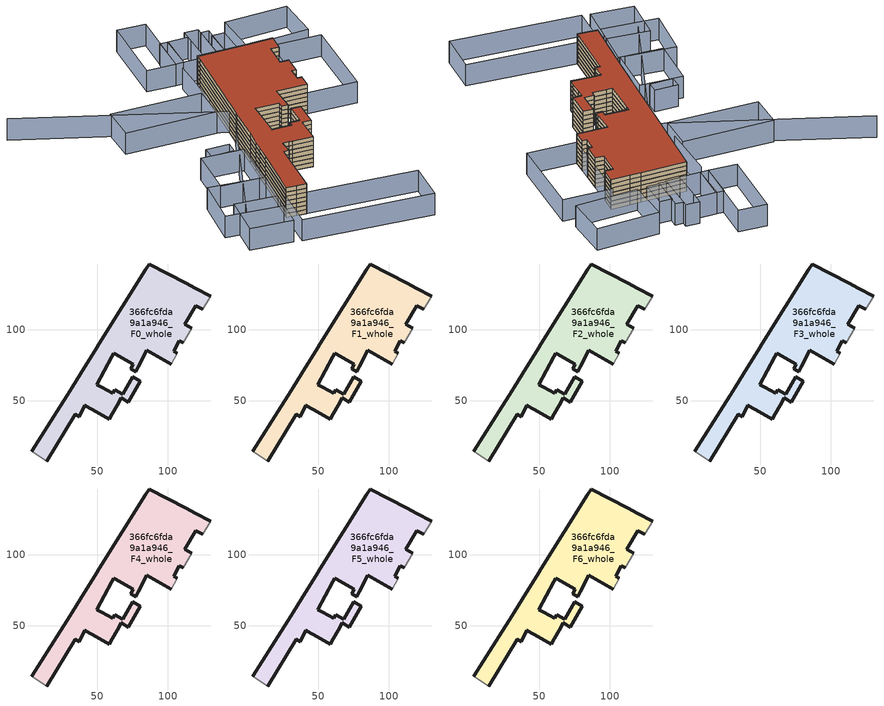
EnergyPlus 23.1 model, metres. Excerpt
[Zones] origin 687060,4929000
366fc6fda9a1a946_F0_whole
 floor ground (EU_floor_Construction): 72.06,49 80.48,63.76 74.99,67.01 68.05,54.58 62.5,57.72 60.9,55.23 53.12,59.48 49.74,61.33 60.42,80.86 61.83,83.43 62.35,83.13 75.34,75.68 73.54,72.61 77.11,70.46 78.84,73.82 84.87,85.52 102.37,75.82 106.75,83.54 104.24,84.87 108.16,92.24 110.87,90.8 116.81,101.26 112.01,104.16 119.75,117.23 124.56,114.54 129.52,122.58 130.36,123.94 119.48,129.44 112.94,132.88 86.71,146.63 84.31,142.79 51.2,89.79 49.66,87.33 37.91,68.53 32.15,59.32 28.82,53.95 23.81,46.03 3.58,14.1 8.92,10.49 14.43,7.28 34.36,40.42 37.41,38.66 41.25,46.64 44.76,44.71 46.72,43.63 58.32,36.71 60.5,40.55 64.06,46.84 66.91,51.87 z0
 wall outside (EU_wall_Construction): 3.58,14.1 23.81,46.03 28.82,53.95 32.15,59.32 37.91,68.53 49.66,87.33 51.2,89.79 84.31,142.79 86.71,146.63 112.94,132.88 119.48,129.44 130.36,123.94 / 124.56,114.54 119.75,117.23 112.01,104.16 116.81,101.26 / 110.87,90.8 108.16,92.24 104.24,84.87 106.75,83.54 / 102.37,75.82 84.87,85.52 78.84,73.82 77.11,70.46 73.54,72.61 75.34,75.68 62.35,83.13 61.83,83.43 60.42,80.86 49.74,61.33 53.12,59.48 60.9,55.23 62.5,57.72 68.05,54.58 74.99,67.01 80.48,63.76 72.06,49 66.91,51.87 64.06,46.84 60.5,40.55 58.32,36.71 46.72,43.63 44.76,44.71 41.25,46.64 37.41,38.66 34.36,40.42 14.43,7.28 z0:3
 wall adiabatic (EU_wall_Construction): 130.36,123.94 129.52,122.58 124.56,114.54 / 116.81,101.26 110.87,90.8 / 106.75,83.54 102.37,75.82 / 14.43,7.28 8.92,10.49 3.58,14.1 z0:3
366fc6fda9a1a946_F1_whole
 floor to 366fc6fda9a1a946_F0_whole (EU_floor_Construction): 72.06,49 80.48,63.76 74.99,67.01 68.05,54.58 62.5,57.72 60.9,55.23 53.12,59.48 49.74,61.33 60.42,80.86 61.83,83.43 62.35,83.13 75.34,75.68 73.54,72.61 77.11,70.46 78.84,73.82 84.87,85.52 102.37,75.82 106.75,83.54 104.24,84.87 108.16,92.24 110.87,90.8 116.81,101.26 112.01,104.16 119.75,117.23 124.56,114.54 129.52,122.58 130.36,123.94 119.48,129.44 112.94,132.88 86.71,146.63 84.31,142.79 51.2,89.79 49.66,87.33 37.91,68.53 32.15,59.32 28.82,53.95 23.81,46.03 3.58,14.1 8.92,10.49 14.43,7.28 34.36,40.42 37.41,38.66 41.25,46.64 44.76,44.71 46.72,43.63 58.32,36.71 60.5,40.55 64.06,46.84 66.91,51.87 z3
 wall outside (EU_wall_Construction): 3.58,14.1 23.81,46.03 28.82,53.95 32.15,59.32 37.91,68.53 49.66,87.33 51.2,89.79 84.31,142.79 86.71,146.63 112.94,132.88 119.48,129.44 130.36,123.94 / 124.56,114.54 119.75,117.23 112.01,104.16 116.81,101.26 / 110.87,90.8 108.16,92.24 104.24,84.87 106.75,83.54 / 102.37,75.82 84.87,85.52 78.84,73.82 77.11,70.46 73.54,72.61 75.34,75.68 62.35,83.13 61.83,83.43 60.42,80.86 49.74,61.33 53.12,59.48 60.9,55.23 62.5,57.72 68.05,54.58 74.99,67.01 80.48,63.76 72.06,49 66.91,51.87 64.06,46.84 60.5,40.55 58.32,36.71 46.72,43.63 44.76,44.71 41.25,46.64 37.41,38.66 34.36,40.42 14.43,7.28 z3:6
 wall adiabatic (EU_wall_Construction): 130.36,123.94 129.52,122.58 124.56,114.54 / 116.81,101.26 110.87,90.8 / 106.75,83.54 102.37,75.82 / 14.43,7.28 8.92,10.49 3.58,14.1 z3:6
366fc6fda9a1a946_F2_whole
 floor to 366fc6fda9a1a946_F1_whole (EU_floor_Construction): 72.06,49 80.48,63.76 74.99,67.01 68.05,54.58 62.5,57.72 60.9,55.23 53.12,59.48 49.74,61.33 60.42,80.86 61.83,83.43 62.35,83.13 75.34,75.68 73.54,72.61 77.11,70.46 78.84,73.82 84.87,85.52 102.37,75.82 106.75,83.54 104.24,84.87 108.16,92.24 110.87,90.8 116.81,101.26 112.01,104.16 119.75,117.23 124.56,114.54 129.52,122.58 130.36,123.94 119.48,129.44 112.94,132.88 86.71,146.63 84.31,142.79 51.2,89.79 49.66,87.33 37.91,68.53 32.15,59.32 28.82,53.95 23.81,46.03 3.58,14.1 8.92,10.49 14.43,7.28 34.36,40.42 37.41,38.66 41.25,46.64 44.76,44.71 46.72,43.63 58.32,36.71 60.5,40.55 64.06,46.84 66.91,51.87 z6
 wall outside (EU_wall_Construction): 3.58,14.1 23.81,46.03 28.82,53.95 32.15,59.32 37.91,68.53 49.66,87.33 51.2,89.79 84.31,142.79 86.71,146.63 112.94,132.88 119.48,129.44 130.36,123.94 / 124.56,114.54 119.75,117.23 112.01,104.16 116.81,101.26 / 110.87,90.8 108.16,92.24 104.24,84.87 106.75,83.54 / 102.37,75.82 84.87,85.52 78.84,73.82 77.11,70.46 73.54,72.61 75.34,75.68 62.35,83.13 61.83,83.43 60.42,80.86 49.74,61.33 53.12,59.48 60.9,55.23 62.5,57.72 68.05,54.58 74.99,67.01 80.48,63.76 72.06,49 66.91,51.87 64.06,46.84 60.5,40.55 58.32,36.71 46.72,43.63 44.76,44.71 41.25,46.64 37.41,38.66 34.36,40.42 14.43,7.28 z6:9
 wall adiabatic (EU_wall_Construction): 130.36,123.94 129.52,122.58 124.56,114.54 / 116.81,101.26 110.87,90.8 / 106.75,83.54 102.37,75.82 / 14.43,7.28 8.92,10.49 3.58,14.1 z6:9
366fc6fda9a1a946_F3_whole
 floor to 366fc6fda9a1a946_F2_whole (EU_floor_Construction): 72.06,49 80.48,63.76 74.99,67.01 68.05,54.58 62.5,57.72 60.9,55.23 53.12,59.48 49.74,61.33 60.42,80.86 61.83,83.43 62.35,83.13 75.34,75.68 73.54,72.61 77.11,70.46 78.84,73.82 84.87,85.52 102.37,75.82 106.75,83.54 104.24,84.87 108.16,92.24 110.87,90.8 116.81,101.26 112.01,104.16 119.75,117.23 124.56,114.54 129.52,122.58 130.36,123.94 119.48,129.44 112.94,132.88 86.71,146.63 84.31,142.79 51.2,89.79 49.66,87.33 37.91,68.53 32.15,59.32 28.82,53.95 23.81,46.03 3.58,14.1 8.92,10.49 14.43,7.28 34.36,40.42 37.41,38.66 41.25,46.64 44.76,44.71 46.72,43.63 58.32,36.71 60.5,40.55 64.06,46.84 66.91,51.87 z9
 wall outside (EU_wall_Construction): 3.58,14.1 23.81,46.03 28.82,53.95 32.15,59.32 37.91,68.53 49.66,87.33 51.2,89.79 84.31,142.79 86.71,146.63 112.94,132.88 119.48,129.44 130.36,123.94 / 124.56,114.54 119.75,117.23 112.01,104.16 116.81,101.26 / 110.87,90.8 108.16,92.24 104.24,84.87 106.75,83.54 / 102.37,75.82 84.87,85.52 78.84,73.82 77.11,70.46 73.54,72.61 75.34,75.68 62.35,83.13 61.83,83.43 60.42,80.86 49.74,61.33 53.12,59.48 60.9,55.23 62.5,57.72 68.05,54.58 74.99,67.01 80.48,63.76 72.06,49 66.91,51.87 64.06,46.84 60.5,40.55 58.32,36.71 46.72,43.63 44.76,44.71 41.25,46.64 37.41,38.66 34.36,40.42 14.43,7.28 z9:12
 wall adiabatic (EU_wall_Construction): 130.36,123.94 129.52,122.58 124.56,114.54 / 116.81,101.26 110.87,90.8 / 106.75,83.54 102.37,75.82 / 14.43,7.28 8.92,10.49 3.58,14.1 z9:12
366fc6fda9a1a946_F4_whole
 floor to 366fc6fda9a1a946_F3_whole (EU_floor_Construction): 72.06,49 80.48,63.76 74.99,67.01 68.05,54.58 62.5,57.72 60.9,55.23 53.12,59.48 49.74,61.33 60.42,80.86 61.83,83.43 62.35,83.13 75.34,75.68 73.54,72.61 77.11,70.46 78.84,73.82 84.87,85.52 102.37,75.82 106.75,83.54 104.24,84.87 108.16,92.24 110.87,90.8 116.81,101.26 112.01,104.16 119.75,117.23 124.56,114.54 129.52,122.58 130.36,123.94 119.48,129.44 112.94,132.88 86.71,146.63 84.31,142.79 51.2,89.79 49.66,87.33 37.91,68.53 32.15,59.32 28.82,53.95 23.81,46.03 3.58,14.1 8.92,10.49 14.43,7.28 34.36,40.42 37.41,38.66 41.25,46.64 44.76,44.71 46.72,43.63 58.32,36.71 60.5,40.55 64.06,46.84 66.91,51.87 z12
 wall outside (EU_wall_Construction): 3.58,14.1 23.81,46.03 28.82,53.95 32.15,59.32 37.91,68.53 49.66,87.33 51.2,89.79 84.31,142.79 86.71,146.63 112.94,132.88 119.48,129.44 130.36,123.94 / 124.56,114.54 119.75,117.23 112.01,104.16 116.81,101.26 / 110.87,90.8 108.16,92.24 104.24,84.87 106.75,83.54 / 102.37,75.82 84.87,85.52 78.84,73.82 77.11,70.46 73.54,72.61 75.34,75.68 62.35,83.13 61.83,83.43 60.42,80.86 49.74,61.33 53.12,59.48 60.9,55.23 62.5,57.72 68.05,54.58 74.99,67.01 80.48,63.76 72.06,49 66.91,51.87 64.06,46.84 60.5,40.55 58.32,36.71 46.72,43.63 44.76,44.71 41.25,46.64 37.41,38.66 34.36,40.42 14.43,7.28 z12:15
 wall adiabatic (EU_wall_Construction): 130.36,123.94 129.52,122.58 124.56,114.54 / 116.81,101.26 110.87,90.8 / 106.75,83.54 102.37,75.82 / 14.43,7.28 8.92,10.49 3.58,14.1 z12:15
366fc6fda9a1a946_F5_whole
 floor to 366fc6fda9a1a946_F4_whole (EU_floor_Construction): 72.06,49 80.48,63.76 74.99,67.01 68.05,54.58 62.5,57.72 60.9,55.23 53.12,59.48 49.74,61.33 60.42,80.86 61.83,83.43 62.35,83.13 75.34,75.68 73.54,72.61 77.11,70.46 78.84,73.82 84.87,85.52 102.37,75.82 106.75,83.54 104.24,84.87 108.16,92.24 110.87,90.8 116.81,101.26 112.01,104.16 119.75,117.23 124.56,114.54 129.52,122.58 130.36,123.94 119.48,129.44 112.94,132.88 86.71,146.63 84.31,142.79 51.2,89.79 49.66,87.33 37.91,68.53 32.15,59.32 28.82,53.95 23.81,46.03 3.58,14.1 8.92,10.49 14.43,7.28 34.36,40.42 37.41,38.66 41.25,46.64 44.76,44.71 46.72,43.63 58.32,36.71 60.5,40.55 64.06,46.84 66.91,51.87 z15
 wall outside (EU_wall_Construction): 3.58,14.1 23.81,46.03 28.82,53.95 32.15,59.32 37.91,68.53 49.66,87.33 51.2,89.79 84.31,142.79 86.71,146.63 112.94,132.88 119.48,129.44 130.36,123.94 / 124.56,114.54 119.75,117.23 112.01,104.16 116.81,101.26 / 110.87,90.8 108.16,92.24 104.24,84.87 106.75,83.54 / 102.37,75.82 84.87,85.52 78.84,73.82 77.11,70.46 73.54,72.61 75.34,75.68 62.35,83.13 61.83,83.43 60.42,80.86 49.74,61.33 53.12,59.48 60.9,55.23 62.5,57.72 68.05,54.58 74.99,67.01 80.48,63.76 72.06,49 66.91,51.87 64.06,46.84 60.5,40.55 58.32,36.71 46.72,43.63 44.76,44.71 41.25,46.64 37.41,38.66 34.36,40.42 14.43,7.28 z15:18
 wall adiabatic (EU_wall_Construction): 130.36,123.94 129.52,122.58 124.56,114.54 / 116.81,101.26 110.87,90.8 / 106.75,83.54 102.37,75.82 / 14.43,7.28 8.92,10.49 3.58,14.1 z15:18
366fc6fda9a1a946_F6_whole
 floor to 366fc6fda9a1a946_F5_whole (EU_floor_Construction): 72.06,49 80.48,63.76 74.99,67.01 68.05,54.58 62.5,57.72 60.9,55.23 53.12,59.48 49.74,61.33 60.42,80.86 61.83,83.43 62.35,83.13 75.34,75.68 73.54,72.61 77.11,70.46 78.84,73.82 84.87,85.52 102.37,75.82 106.75,83.54 104.24,84.87 108.16,92.24 110.87,90.8 116.81,101.26 112.01,104.16 119.75,117.23 124.56,114.54 129.52,122.58 130.36,123.94 119.48,129.44 112.94,132.88 86.71,146.63 84.31,142.79 51.2,89.79 49.66,87.33 37.91,68.53 32.15,59.32 28.82,53.95 23.81,46.03 3.58,14.1 8.92,10.49 14.43,7.28 34.36,40.42 37.41,38.66 41.25,46.64 44.76,44.71 46.72,43.63 58.32,36.71 60.5,40.55 64.06,46.84 66.91,51.87 z18
 wall outside (EU_wall_Construction): 3.58,14.1 23.81,46.03 28.82,53.95 32.15,59.32 37.91,68.53 49.66,87.33 51.2,89.79 84.31,142.79 86.71,146.63 112.94,132.88 119.48,129.44 130.36,123.94 / 124.56,114.54 119.75,117.23 112.01,104.16 116.81,101.26 / 110.87,90.8 108.16,92.24 104.24,84.87 106.75,83.54 / 102.37,75.82 84.87,85.52 78.84,73.82 77.11,70.46 73.54,72.61 75.34,75.68 62.35,83.13 61.83,83.43 60.42,80.86 49.74,61.33 53.12,59.48 60.9,55.23 62.5,57.72 68.05,54.58 74.99,67.01 80.48,63.76 72.06,49 66.91,51.87 64.06,46.84 60.5,40.55 58.32,36.71 46.72,43.63 44.76,44.71 41.25,46.64 37.41,38.66 34.36,40.42 14.43,7.28 z18:21
 wall adiabatic (EU_wall_Construction): 130.36,123.94 129.52,122.58 124.56,114.54 / 116.81,101.26 110.87,90.8 / 106.75,83.54 102.37,75.82 / 14.43,7.28 8.92,10.49 3.58,14.1 z18:21
 roof outside (EU_roof_Construction): 119.48,129.44 130.36,123.94 129.52,122.58 124.56,114.54 119.75,117.23 112.01,104.16 116.81,101.26 110.87,90.8 108.16,92.24 104.24,84.87 106.75,83.54 102.37,75.82 84.87,85.52 78.84,73.82 77.11,70.46 73.54,72.61 75.34,75.68 62.35,83.13 61.83,83.43 60.42,80.86 49.74,61.33 53.12,59.48 60.9,55.23 62.5,57.72 68.05,54.58 74.99,67.01 80.48,63.76 72.06,49 66.91,51.87 64.06,46.84 60.5,40.55 58.32,36.71 46.72,43.63 44.76,44.71 41.25,46.64 37.41,38.66 34.36,40.42 14.43,7.28 8.92,10.49 3.58,14.1 23.81,46.03 28.82,53.95 32.15,59.32 37.91,68.53 49.66,87.33 51.2,89.79 84.31,142.79 86.71,146.63 112.94,132.88 z21
shading: -30.75,198.29 59.32,97.21 / 59.32,97.21 -23.75,23.18 / 78.23,151.05 61.09,117.62 / 60.51,-53.3 -11.24,-9.37 / -11.24,-9.37 3.25,14.3 / 3.25,14.3 75,-29.63 / 75,-29.63 60.51,-53.3 / -14.84,-6.01 -38.35,8.88 / -38.35,8.88 -22.79,33.45 / -22.79,33.45 0.72,18.56 / 0.72,18.56 -14.84,-6.01 / -18.15,57.11 12.78,37 / 12.78,37 -5.51,8.88 / -5.51,8.88 -36.44,28.99 / -36.44,28.99 -18.15,57.11 / 29.14,66.23 12.1,37.6 / 12.1,37.6 -11.73,51.78 / -11.73,51.78 5.31,80.41 / 5.31,80.41 29.14,66.23 / 28.13,76.82 24.58,70.06 / 24.58,70.06 11.22,77.07 / 11.22,77.07 14.77,83.83 / 14.77,83.83 28.13,76.82 / 52.09,104.87 0.02,133.02 / 0.02,133.02 10.91,153.17 / 10.91,153.17 62.98,125.01 / 62.98,125.01 52.09,104.87 / 133.73,162.74 170.92,145.18 / 170.92,145.18 158.56,119.01 / 158.56,119.01 121.38,136.57 / 121.38,136.57 133.73,162.74 / 117.29,159.79 124.44,156.12 / 124.44,156.12 115.88,139.43 / 115.88,139.43 108.74,143.09 / 108.74,143.09 117.29,159.79 / 104.08,145.16 115.98,167.08 / 115.98,167.08 120.56,164.59 / 120.56,164.59 108.65,142.68 / 108.65,142.68 104.08,145.16 / 117.65,170.18 103.86,144.49 / 103.86,144.49 95.79,148.82 / 95.79,148.82 109.58,174.51 / 109.58,174.51 117.65,170.18 / 107,169.73 95.49,148.14 / 95.49,148.14 83.53,154.52 / 83.53,154.52 95.03,176.1 / 95.03,176.1 107,169.73 / 83.57,154.5 78.97,157.08 / 78.97,157.08 90.92,178.39 / 90.92,178.39 95.53,175.81 / 95.53,175.81 83.57,154.5 / 102.36,75.83 130.32,125.05 / 130.32,125.05 158.3,109.16 / 158.3,109.16 130.34,59.93 / 130.34,59.93 102.36,75.83 / 62.63,166.24 86.88,207.97 / 86.88,207.97 103.15,198.52 / 103.15,198.52 78.9,156.79 / 78.9,156.79 62.63,166.24 z0:15
[Building]
EU S2 Campaign: North Axis=0; Terrain=City; Solar Distribution=FullExterior
[Site:Location]
Bologna: Latitude=44.5; Longitude=11.25; Time Zone=1; Elevation=37
[SizingPeriod:WeatherFileDays]
AnnualSizingPeriod: Begin Month=1; Begin Day of Month=1; End Month=12; End Day of Month=31; Day of Week for Start Day=Monday; Use Weather File Daylight Saving Period=No; Use Weather File Rain and Snow Indicators=No
[MATERIAL]
EU_InternalMass_Material: Roughness=MediumRough; Thickness=0.1; Conductivity=1; Density=1800; Specific Heat=900; Thermal Absorptance=0.9; Solar Absorptance=0.7; Visible Absorptance=0.7
[MATERIAL:NOMASS] Roughness=MediumRough; Thermal Absorptance=0.9; Solar Absorptance=0.7; Visible Absorptance=0.7
Name | Thermal Resistance
EU_wall_NoMass | 0.890213
EU_roof_NoMass | 0.636128
EU_floor_NoMass | 0.79516
[CONSTRUCTION]
EU_wall_Construction: EU_wall_NoMass
EU_roof_Construction: EU_roof_NoMass
EU_floor_Construction: EU_floor_NoMass
EU_InternalMass_Construction: EU_InternalMass_Material
[ZONE] Type=1; Multiplier=1; Ceiling Height=autocalculate; Volume=14081.1; Floor Area=autocalculate; Part of Total Floor Area=Yes
366fc6fda9a1a946_F0_whole; 366fc6fda9a1a946_F1_whole; 366fc6fda9a1a946_F2_whole; 366fc6fda9a1a946_F3_whole; 366fc6fda9a1a946_F4_whole; 366fc6fda9a1a946_F5_whole; 366fc6fda9a1a946_F6_whole
[INTERNALMASS] Construction=EU_InternalMass_Construction; Surface Area=4360.01
Name | Zone or ZoneList
366fc6fda9a1a946_F0_whole_EU_InternalMass | 366fc6fda9a1a946_F0_whole
366fc6fda9a1a946_F1_whole_EU_InternalMass | 366fc6fda9a1a946_F1_whole
366fc6fda9a1a946_F2_whole_EU_InternalMass | 366fc6fda9a1a946_F2_whole
366fc6fda9a1a946_F3_whole_EU_InternalMass | 366fc6fda9a1a946_F3_whole
366fc6fda9a1a946_F4_whole_EU_InternalMass | 366fc6fda9a1a946_F4_whole
366fc6fda9a1a946_F5_whole_EU_InternalMass | 366fc6fda9a1a946_F5_whole
366fc6fda9a1a946_F6_whole_EU_InternalMass | 366fc6fda9a1a946_F6_whole
[OTHEREQUIPMENT] Fuel Type=Electricity; Design Level Calculation Method=Watts/Area; Power per Zone Floor Area=1; Fraction Latent=0; Fraction Radiant=0; Fraction Lost=0; Carbon Dioxide Generation Rate=0; EndUse Subcategory=EU_Step8_InternalGains
Name | Zone or ZoneList or Space or SpaceList | Schedule
EU_Step8_InternalGain_366fc6fda9a1a946_F0_whole_f000 | 366fc6fda9a1a946_F0_whole | EU_Step8_GainSchedule_366fc6fda9a1a946_F0_whole_f000
EU_Step8_InternalGain_366fc6fda9a1a946_F1_whole_f000 | 366fc6fda9a1a946_F1_whole | EU_Step8_GainSchedule_366fc6fda9a1a946_F1_whole_f000
EU_Step8_InternalGain_366fc6fda9a1a946_F2_whole_f000 | 366fc6fda9a1a946_F2_whole | EU_Step8_GainSchedule_366fc6fda9a1a946_F2_whole_f000
EU_Step8_InternalGain_366fc6fda9a1a946_F3_whole_f000 | 366fc6fda9a1a946_F3_whole | EU_Step8_GainSchedule_366fc6fda9a1a946_F3_whole_f000
EU_Step8_InternalGain_366fc6fda9a1a946_F4_whole_f000 | 366fc6fda9a1a946_F4_whole | EU_Step8_GainSchedule_366fc6fda9a1a946_F4_whole_f000
EU_Step8_InternalGain_366fc6fda9a1a946_F5_whole_f000 | 366fc6fda9a1a946_F5_whole | EU_Step8_GainSchedule_366fc6fda9a1a946_F5_whole_f000
EU_Step8_InternalGain_366fc6fda9a1a946_F6_whole_f000 | 366fc6fda9a1a946_F6_whole | EU_Step8_GainSchedule_366fc6fda9a1a946_F6_whole_f000
[ZONEVENTILATION:DESIGNFLOWRATE] Schedule=EU_AlwaysOn; Design Flow Rate Calculation Method=AirChanges/Hour; Air Changes per Hour=0.718634; Ventilation Type=Natural; Fan Pressure Rise=0; Fan Total Efficiency=1; Constant Term Coefficient=1; Temperature Term Coefficient=0; Velocity Term Coefficient=0; Velocity Squared Term Coefficient=0; Minimum Indoor Temperature=-100; Maximum Indoor Temperature=100; Delta Temperature=-100; Minimum Outdoor Temperature=-100; Maximum Outdoor Temperature=100; Maximum Wind Speed=40
Name | Zone or ZoneList or Space or SpaceList
EU_ConstantAir_366fc6fda9a1a946_F0_whole | 366fc6fda9a1a946_F0_whole
EU_ConstantAir_366fc6fda9a1a946_F1_whole | 366fc6fda9a1a946_F1_whole
EU_ConstantAir_366fc6fda9a1a946_F2_whole | 366fc6fda9a1a946_F2_whole
EU_ConstantAir_366fc6fda9a1a946_F3_whole | 366fc6fda9a1a946_F3_whole
EU_ConstantAir_366fc6fda9a1a946_F4_whole | 366fc6fda9a1a946_F4_whole
EU_ConstantAir_366fc6fda9a1a946_F5_whole | 366fc6fda9a1a946_F5_whole
EU_ConstantAir_366fc6fda9a1a946_F6_whole | 366fc6fda9a1a946_F6_whole
[HVACTEMPLATE:THERMOSTAT] Constant Heating Setpoint=20; Constant Cooling Setpoint=50
EU_HeatOnly_366fc6fda9a1a946_F0_whole; EU_HeatOnly_366fc6fda9a1a946_F1_whole; EU_HeatOnly_366fc6fda9a1a946_F2_whole; EU_HeatOnly_366fc6fda9a1a946_F3_whole; EU_HeatOnly_366fc6fda9a1a946_F4_whole; EU_HeatOnly_366fc6fda9a1a946_F5_whole; EU_HeatOnly_366fc6fda9a1a946_F6_whole
[HVACTEMPLATE:ZONE:IDEALLOADSAIRSYSTEM] System Availability Schedule=EU_AlwaysOn; Maximum Heating Supply Air Temperature=50; Minimum Cooling Supply Air Temperature=13; Maximum Heating Supply Air Humidity Ratio=0.0156; Minimum Cooling Supply Air Humidity Ratio=0.0077; Heating Limit=NoLimit; Cooling Limit=NoLimit; Heating Availability Schedule=EU_AlwaysOn; Cooling Availability Schedule=EU_CoolingOff; Dehumidification Control Type=ConstantSensibleHeatRatio; Cooling Sensible Heat Ratio=0.7; Dehumidification Setpoint=60; Humidification Control Type=None; Humidification Setpoint=30; Outdoor Air Method=None; Outdoor Air Flow Rate per Person=0.00944; Outdoor Air Flow Rate per Zone Floor Area=0; Outdoor Air Flow Rate per Zone=0; Demand Controlled Ventilation Type=None; Outdoor Air Economizer Type=NoEconomizer; Heat Recovery Type=None; Sensible Heat Recovery Effectiveness=0.7; Latent Heat Recovery Effectiveness=0.65
Name | Template Thermostat
366fc6fda9a1a946_F0_whole | EU_HeatOnly_366fc6fda9a1a946_F0_whole
366fc6fda9a1a946_F1_whole | EU_HeatOnly_366fc6fda9a1a946_F1_whole
366fc6fda9a1a946_F2_whole | EU_HeatOnly_366fc6fda9a1a946_F2_whole
366fc6fda9a1a946_F3_whole | EU_HeatOnly_366fc6fda9a1a946_F3_whole
366fc6fda9a1a946_F4_whole | EU_HeatOnly_366fc6fda9a1a946_F4_whole
366fc6fda9a1a946_F5_whole | EU_HeatOnly_366fc6fda9a1a946_F5_whole
366fc6fda9a1a946_F6_whole | EU_HeatOnly_366fc6fda9a1a946_F6_whole
[SIZING:ZONE] Zone Cooling Design Supply Air Temperature Input Method=SupplyAirTemperature; Zone Cooling Design Supply Air Temperature=13; Zone Heating Design Supply Air Temperature Input Method=SupplyAirTemperature; Zone Heating Design Supply Air Temperature=50; Zone Cooling Design Supply Air Humidity Ratio=0.008; Zone Heating Design Supply Air Humidity Ratio=0.008; Cooling Design Air Flow Method=DesignDay; Cooling Design Air Flow Rate=0; Cooling Minimum Air Flow per Zone Floor Area=0.000762; Cooling Minimum Air Flow=0; Cooling Minimum Air Flow Fraction=0.2; Heating Design Air Flow Method=DesignDay; Heating Design Air Flow Rate=0; Heating Maximum Air Flow per Zone Floor Area=0.002032; Heating Maximum Air Flow=0.141576; Heating Maximum Air Flow Fraction=0.3; Account for Dedicated Outdoor Air System=No; Dedicated Outdoor Air System Control Strategy=NeutralSupplyAir; Dedicated Outdoor Air Low Setpoint Temperature for Design=autosize; Dedicated Outdoor Air High Setpoint Temperature for Design=autosize; Zone Load Sizing Method=Sensible Load Only No Latent Load; Zone Latent Cooling Design Supply Air Humidity Ratio Input Method=HumidityRatioDifference; Zone Cooling Design Supply Air Humidity Ratio Difference=0.005; Zone Latent Heating Design Supply Air Humidity Ratio Input Method=HumidityRatioDifference; Zone Humidification Design Supply Air Humidity Ratio Difference=0.005
366fc6fda9a1a946_F0_whole; 366fc6fda9a1a946_F1_whole; 366fc6fda9a1a946_F2_whole; 366fc6fda9a1a946_F3_whole; 366fc6fda9a1a946_F4_whole; 366fc6fda9a1a946_F5_whole; 366fc6fda9a1a946_F6_whole
[SCHEDULE:CONSTANT]
Name | Hourly Value
EU_AlwaysOn | 1
EU_CoolingOff | 0
[SCHEDULE:FILE] Column Number=1; Rows to Skip at Top=0; Number of Hours of Data=8760; Column Separator=Comma; Interpolate to Timestep=No; Minutes per Item=60; Adjust Schedule for Daylight Savings=Yes
Name | File
EU_Step8_GainSchedule_366fc6fda9a1a946_F0_whole_f000 | ../../schedules/366fc6fda9a1a946/366fc6fda9a1a946_F0_whole_f000_gain.csv
EU_Step8_GainSchedule_366fc6fda9a1a946_F1_whole_f000 | ../../schedules/366fc6fda9a1a946/366fc6fda9a1a946_F1_whole_f000_gain.csv
EU_Step8_GainSchedule_366fc6fda9a1a946_F2_whole_f000 | ../../schedules/366fc6fda9a1a946/366fc6fda9a1a946_F2_whole_f000_gain.csv
EU_Step8_GainSchedule_366fc6fda9a1a946_F3_whole_f000 | ../../schedules/366fc6fda9a1a946/366fc6fda9a1a946_F3_whole_f000_gain.csv
EU_Step8_GainSchedule_366fc6fda9a1a946_F4_whole_f000 | ../../schedules/366fc6fda9a1a946/366fc6fda9a1a946_F4_whole_f000_gain.csv
EU_Step8_GainSchedule_366fc6fda9a1a946_F5_whole_f000 | ../../schedules/366fc6fda9a1a946/366fc6fda9a1a946_F5_whole_f000_gain.csv
EU_Step8_GainSchedule_366fc6fda9a1a946_F6_whole_f000 | ../../schedules/366fc6fda9a1a946/366fc6fda9a1a946_F6_whole_f000_gain.csv
